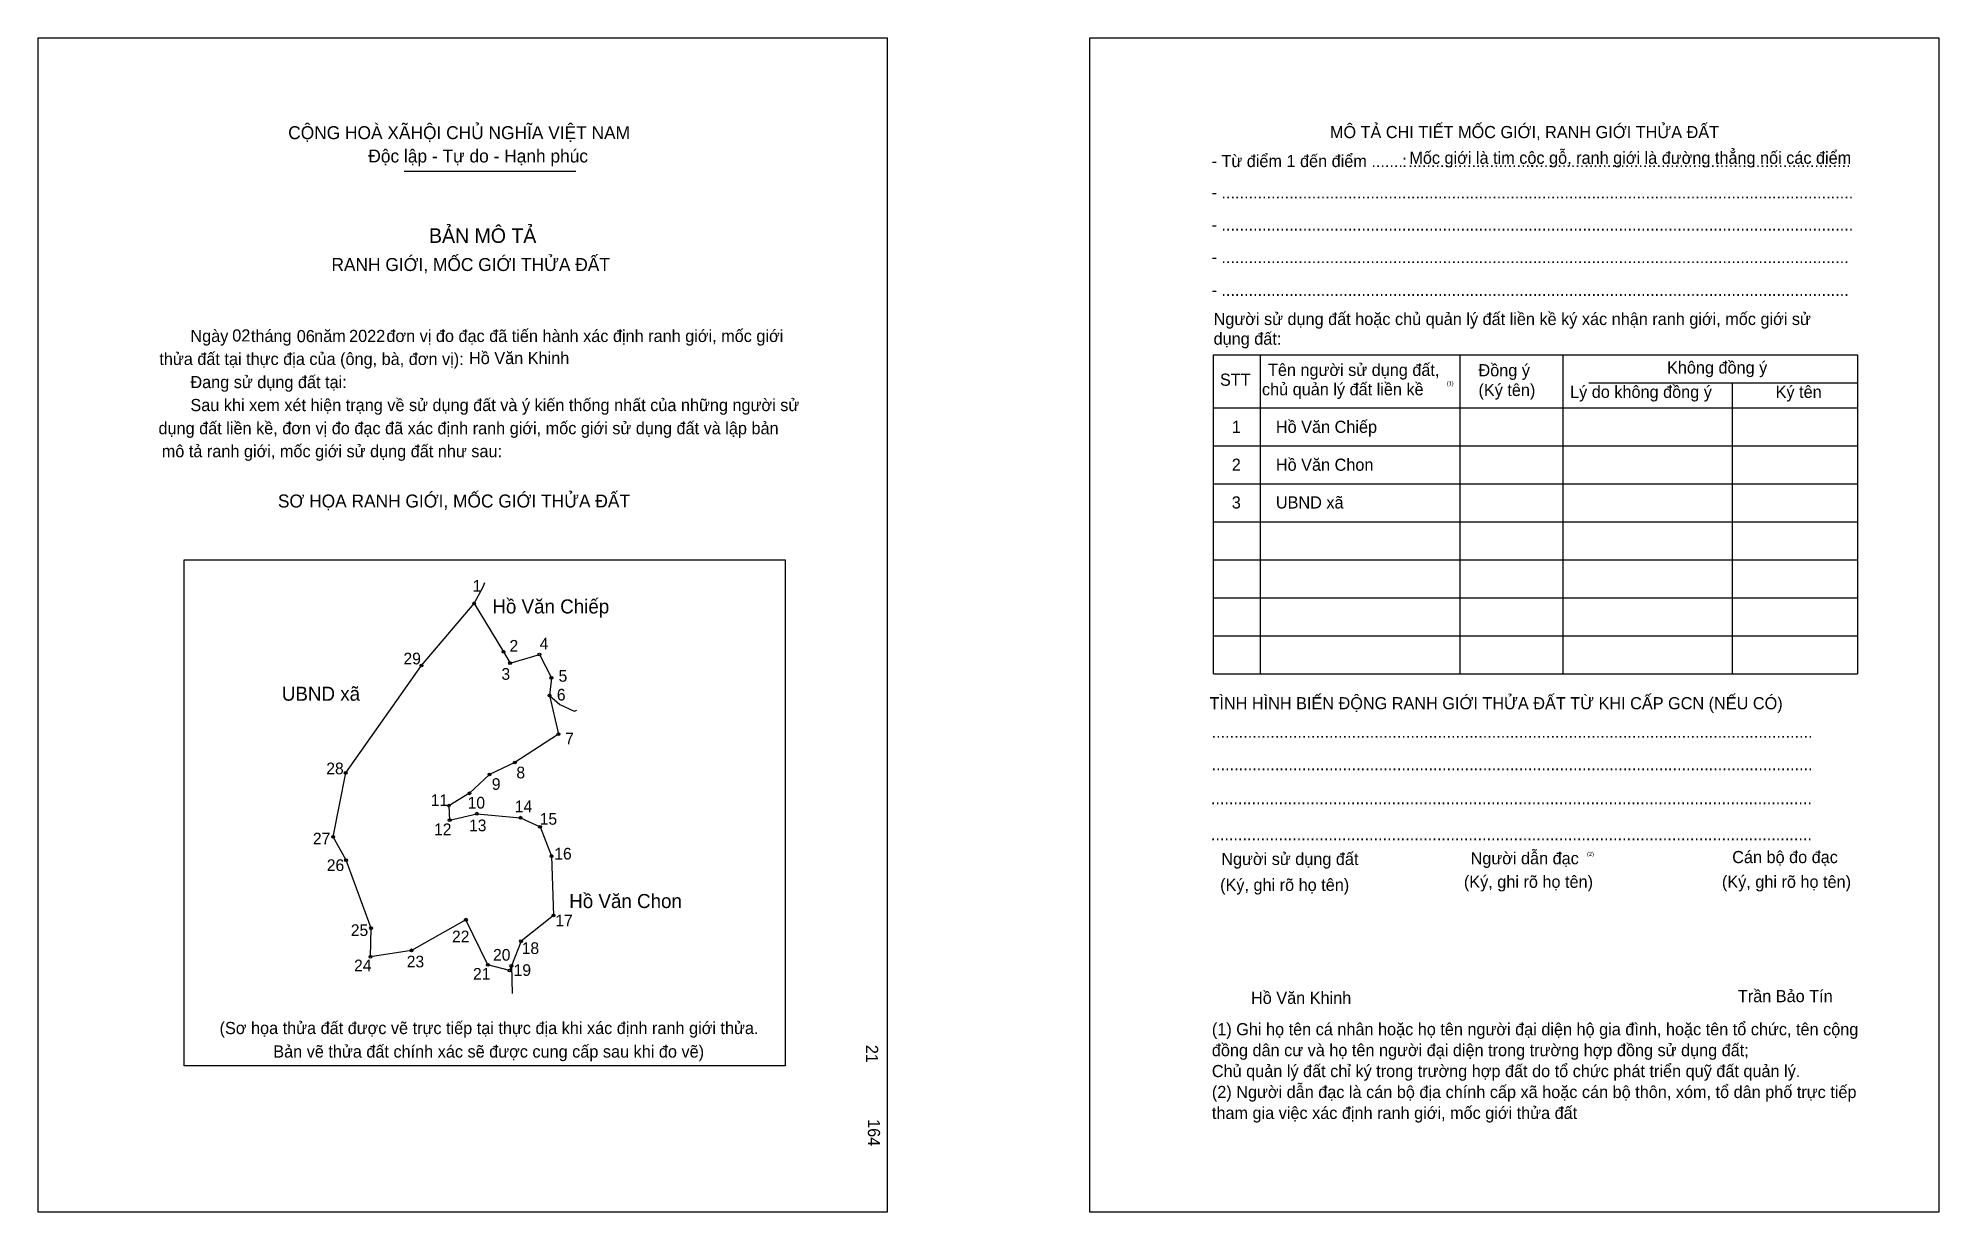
# Model space of a CAD drawing. Extents: x 547710 to 548818, y 1824902 to 1825587.
import ezdxf

# ---------------------------------------------------------------- set-up
doc = ezdxf.new("R2010")
doc.units = 0
for name, color, linetype in [('bmtKhungInTrang1', 7, 'Continuous'), ('bmtKhungInTrang2', 7, 'Continuous'), ('bmtNoiDung', 7, 'Continuous'), ('bmtTemplate', 7, 'Continuous'), ('CanhThua', 7, 'Continuous'), ('MocDinhThua', 7, 'Continuous'), ('RauThua', 7, 'Continuous'), ('SoHieuDinhThua', 7, 'Continuous'), ('TenChuLanCan', 7, 'Continuous')]:
    doc.layers.add(name, color=color, linetype=linetype)

msp = doc.modelspace()

# ---------------------------------------------------------------- linework, layer by layer
at = {"layer": 'bmtKhungInTrang1'}
msp.add_lwpolyline([(547709.6, 1825586.8), (548204.6, 1825586.8), (548204.6, 1824902.1), (547709.6, 1824902.1)], close=True, dxfattribs=at)
at = {"layer": 'bmtKhungInTrang2'}
msp.add_lwpolyline([(548322.6, 1825586.8), (548817.6, 1825586.8), (548817.6, 1824902.1), (548322.6, 1824902.1)], close=True, dxfattribs=at)
at = {"layer": 'bmtTemplate'}
for p, q in [((547922.9, 1825509.2), (548023, 1825509.2)), ((548421.9, 1825402.1), (548421.9, 1825216)), ((548538.4, 1825402.1), (548538.4, 1825216)), ((548598.3, 1825402.3), (548598.3, 1825216)), ((548770.2, 1825402.1), (548770.2, 1825216)), ((548613.5, 1825385.7), (548770.2, 1825385.7)), ((548394.8, 1825371.1), (548770.2, 1825371.1)), ((548394.8, 1825348.9), (548770.2, 1825348.9)), ((548394.8, 1825326.8), (548770.2, 1825326.8)), ((548394.8, 1825304.6), (548770.2, 1825304.6)), ((548394.8, 1825282.5), (548770.2, 1825282.5)), ((548394.8, 1825260.3), (548770.2, 1825260.3)), ((548394.8, 1825238.2), (548770.2, 1825238.2)), ((548394.8, 1825216), (548770.2, 1825216))]:
    msp.add_line(p, q, dxfattribs=at)
for points in [[(548394.5, 1825402.1), (548770.2, 1825402.1)], [(548394.5, 1825402.1), (548394.5, 1825216)], [(548697.1, 1825385.5), (548697.1, 1825216)]]:
    msp.add_lwpolyline(points, dxfattribs=at)
msp.add_lwpolyline([(547794.7, 1824987.4), (547794.7, 1825282.5), (548145, 1825282.5), (548145, 1824987.4)], close=True, dxfattribs=at)
at = {"layer": 'CanhThua'}
for p, q in [((547933.1, 1825220.8), (547963.8, 1825257.1)), ((547963.8, 1825257.1), (547980.9, 1825228.8)), ((547980.9, 1825228.8), (547984.7, 1825222.2)), ((547984.7, 1825222.2), (548001.8, 1825227.3)), ((548001.8, 1825227.3), (548008.8, 1825213.6)), ((547888.9, 1825158.2), (547933.1, 1825220.8)), ((548008.8, 1825213.6), (548007.7, 1825203.4)), ((548007.7, 1825203.4), (548012.9, 1825180.8)), ((548012.9, 1825180.8), (547987.5, 1825164.3)), ((547987.5, 1825164.3), (547972.7, 1825157.3)), ((547881.6, 1825121), (547888.9, 1825158.2)), ((547972.7, 1825157.3), (547961, 1825146.3)), ((547961, 1825146.3), (547949, 1825139.1)), ((547949, 1825139.1), (547949.5, 1825130.7)), ((547949.5, 1825130.7), (547965.4, 1825134.4)), ((547965.4, 1825134.4), (547990.8, 1825132.1)), ((547990.8, 1825132.1), (548002.2, 1825126.8)), ((547889.1, 1825107.3), (547881.6, 1825121)), ((548002.2, 1825126.8), (548008.9, 1825109.7)), ((547903.7, 1825067.6), (547889.1, 1825107.3)), ((548008.9, 1825109.7), (548010, 1825075)), ((547959, 1825072.6), (547927.3, 1825054.7)), ((547971.8, 1825046.3), (547959, 1825072.6)), ((548010, 1825075), (547991.1, 1825060.1)), ((547903.4, 1825051), (547903.7, 1825067.6)), ((547927.3, 1825054.7), (547903.4, 1825051)), ((547991.1, 1825060.1), (547985.5, 1825045.7)), ((547984.4, 1825043), (547971.8, 1825046.3)), ((547985.5, 1825045.7), (547984.4, 1825043))]:
    msp.add_line(p, q, dxfattribs=at)
at = {"layer": 'MocDinhThua'}
for centre in [(547963.8, 1825257.1), (547980.9, 1825228.8), (548001.8, 1825227.3), (547933.1, 1825220.8), (547984.7, 1825222.2), (548008.8, 1825213.6), (548007.7, 1825203.4), (548012.9, 1825180.8), (547987.5, 1825164.3), (547888.9, 1825158.2), (547972.7, 1825157.3), (547949, 1825139.1), (547961, 1825146.3), (547949.5, 1825130.7), (547965.4, 1825134.4), (547990.8, 1825132.1), (548002.2, 1825126.8), (547881.6, 1825121), (547889.1, 1825107.3), (548008.9, 1825109.7), (547959, 1825072.6), (548010, 1825075), (547903.7, 1825067.6), (547991.1, 1825060.1), (547903.4, 1825051), (547927.3, 1825054.7), (547971.8, 1825046.3), (547984.4, 1825043), (547985.5, 1825045.7)]:
    msp.add_circle(centre, 0.818, dxfattribs=at)
at = {"layer": 'RauThua'}
for p, q in [((547963.8, 1825257.1), (547969.1, 1825266.7)), ((547969.1, 1825266.7), (547970, 1825269.3)), ((548007.7, 1825203.4), (548013.7, 1825198.1)), ((548013.7, 1825198.1), (548022.1, 1825194.2)), ((548022.1, 1825194.2), (548023.7, 1825194.8)), ((547985.5, 1825045.7), (547986, 1825029.5))]:
    msp.add_line(p, q, dxfattribs=at)

# ---------------------------------------------------------------- texts
at = {"layer": 'bmtNoiDung'}
for s, height, p in [('02', 7.08, (547822.8, 1825409.8)), ('06', 7.08, (547860.4, 1825409.4)), ('2022', 7.08, (547890.9, 1825409.5)), ('Hồ Văn Khinh', 7.083, (547960.8, 1825396.6)), ('1', 7.08, (548405.4, 1825356.5)), ('Hồ Văn Chiếp ', 7.083, (548431.1, 1825356.5)), ('2', 7.08, (548405.4, 1825334.4)), ('Hồ Văn Chon ', 7.083, (548431.1, 1825334.4)), ('3', 7.08, (548405.4, 1825312.4)), ('UBND xã ', 7.08, (548431.1, 1825312.4)), ('Hồ Văn Khinh', 7.083, (548416.6, 1825023.5))]:
    msp.add_text(s, height=height, dxfattribs=at).set_placement(p)
for s, p in [('21', (548192.2, 1824999.6)), ('164', (548193.3, 1824956.3))]:
    msp.add_text(s, height=7.08, rotation=270, dxfattribs=at).set_placement(p)
at = {"layer": 'bmtTemplate'}
for s, height, p in [('CỘNG HOÀ XÃHỘI CHỦ NGHĨA VIỆT NAM', 7.555, (547855.4, 1825527.8)), ('MÔ TẢ CHI TIẾT MỐC GIỚI, RANH GIỚI THỬA ĐẤT', 7.08, (548462.6, 1825528.4)), ('Độc lập - Tự do - Hạnh phúc', 7.555, (547902.1, 1825514.2)), ('- Từ điểm 1 đến điểm .......', 7.08, (548393.6, 1825511.5)), (':', 7.08, (548504.8, 1825511.5)), ('Mốc giới là tim cộc gỗ, ranh giới là đường thẳng nối các điểm', 7.08, (548508.9, 1825513.4)), ('..................................................................................................', 7.08, (548508.3, 1825511.5)), ('- ............................................................................................................................................', 7.0799, (548393.6, 1825493.2)), ('BẢN MÔ TẢ', 8.5, (547937.5, 1825467.3)), ('- ............................................................................................................................................', 7.0799, (548393.6, 1825474.4)), ('RANH GIỚI, MỐC GIỚI THỬA ĐẤT', 7.555, (547880.6, 1825450.9)), ('- ...........................................................................................................................................', 7.0799, (548393.6, 1825455.5)), ('- ...........................................................................................................................................', 7.0799, (548393.6, 1825436.3)), ('Người sử dụng đất hoặc chủ quản lý đất liền kề ký xác nhận ranh giới, mốc giới sử', 7.08, (548394.8, 1825419.4)), ('Ngày     tháng     năm         đơn vị đo đạc đã tiến hành xác định ranh giới, mốc giới ', 7.083, (547798.4, 1825409.5)), ('dụng đất:', 7.08, (548394.8, 1825407.9)), ('thửa đất tại thực địa của (ông, bà, đơn vị):', 7.083, (547780.3, 1825396.1)), ('Tên người sử dụng đất,', 7.08, (548426.5, 1825389.7)), ('Đồng ý', 7.08, (548549.2, 1825389.5)), ('Không đồng ý', 7.08, (548659.1, 1825391.1)), ('Đang sử dụng đất tại:', 7.083, (547798.4, 1825382.6)), ('STT', 7.08, (548398.5, 1825384)), ('chủ quản lý đất liền kề', 7.08, (548423, 1825378.4)), ('(1)', 2.36, (548530.7, 1825384.2)), ('(Ký tên)', 7.08, (548549.2, 1825378)), ('Lý do không đồng ý', 7.08, (548602.6, 1825376.9)), ('Ký tên', 7.08, (548722.4, 1825376.9)), ('Sau khi xem xét hiện trạng về sử dụng đất và ý kiến thống nhất của những người sử ', 7.083, (547798.4, 1825369.2)), ('dụng đất liền kề, đơn vị đo đạc đã xác định ranh giới, mốc giới sử dụng đất và lập bản', 7.083, (547779.8, 1825355.7)), ('mô tả ranh giới, mốc giới sử dụng đất như sau:', 7.083, (547781.7, 1825342.3)), ('SƠ HỌA RANH GIỚI, MỐC GIỚI THỬA ĐẤT', 7.555, (547849.4, 1825313)), ('TÌNH HÌNH BIẾN ĐỘNG RANH GIỚI THỬA ĐẤT TỪ KHI CẤP GCN (NẾU CÓ)', 7.08, (548392.4, 1825195.3)), ('.....................................................................................................................................', 7.0905, (548393.6, 1825178.7)), ('.....................................................................................................................................', 7.0905, (548393.6, 1825159.8)), ('.....................................................................................................................................', 7.0905, (548393.2, 1825139.9)), ('.....................................................................................................................................', 7.0905, (548393.2, 1825118.9)), ('Người sử dụng đất', 7.08, (548399.3, 1825104.5)), ('Người dẫn đạc', 7.08, (548544.6, 1825104.9)), ('(2)', 2.36, (548612.5, 1825109.8)), ('Cán bộ đo đạc', 7.08, (548697.1, 1825105.6)), ('(Ký, ghi rõ họ tên)', 7.08, (548398.6, 1825089.4)), ('(Ký, ghi rõ họ tên)', 7.08, (548540.7, 1825091.2)), ('(Ký, ghi rõ họ tên)', 7.08, (548691.1, 1825091.2)), ('Trần Bảo Tín', 7.08, (548700.4, 1825024.5)), ('(Sơ họa thửa đất được vẽ trực tiếp tại thực địa khi xác định ranh giới thửa.', 7.083, (547815.4, 1825005.9)), ('(1) Ghi họ tên cá nhân hoặc họ tên người đại diện hộ gia đình, hoặc tên tổ chức, tên cộng', 7.08, (548393.8, 1825005.2)), ('Bản vẽ thửa đất chính xác sẽ được cung cấp sau khi đo vẽ)', 7.083, (547846.7, 1824992.2)), ('đồng dân cư và họ tên người đại diện trong trường hợp đồng sử dụng đất;', 7.08, (548393.8, 1824993)), ('Chủ quản lý đất chỉ ký trong trường hợp đất do tổ chức phát triển quỹ đất quản lý.', 7.08, (548393.8, 1824980.8)), ('(2) Người dẫn đạc là cán bộ địa chính cấp xã hoặc cán bộ thôn, xóm, tổ dân phố trực tiếp', 7.08, (548393.8, 1824968.6)), ('tham gia việc xác định ranh giới, mốc giới thửa đất', 7.08, (548393.8, 1824956.4))]:
    msp.add_text(s, height=height, dxfattribs=at).set_placement(p)
at = {"layer": 'SoHieuDinhThua'}
for s, p in [('1', (547962.9, 1825263.9)), ('29', (547922.6, 1825221.5)), ('2', (547984.4, 1825228.9)), ('4', (548002, 1825230.2)), ('3', (547979.7, 1825212.5)), ('5', (548013, 1825211.4)), ('6', (548012, 1825200.4)), ('7', (548016.8, 1825174.8)), ('28', (547877.6, 1825157.4)), ('8', (547988.4, 1825155)), ('9', (547974.1, 1825148.3)), ('11', (547938.5, 1825138.9)), ('10', (547960, 1825137.4)), ('14', (547987.5, 1825135.3)), ('12', (547940.4, 1825121.9)), ('13', (547960.8, 1825124.2)), ('15', (548002, 1825128)), ('27', (547869.8, 1825116.5)), ('26', (547877.9, 1825101)), ('16', (548010.5, 1825107.7)), ('17', (548011.1, 1825068.7)), ('25', (547891.9, 1825063.1)), ('22', (547950.9, 1825059.4)), ('24', (547893.8, 1825042.5)), ('23', (547924.5, 1825044.8)), ('20', (547974.8, 1825048.7)), ('18', (547991.5, 1825052.6)), ('21', (547963.1, 1825037.6)), ('19', (547986.8, 1825039.8))]:
    msp.add_text(s, height=6.82, dxfattribs=at).set_placement(p)
at = {"layer": 'TenChuLanCan'}
for s, height, p in [('Hồ Văn Chiếp', 8.183, (547974.4, 1825251.2)), ('UBND xã', 8.18, (547851.7, 1825200.3)), ('Hồ Văn Chon', 8.183, (548019.2, 1825079.4))]:
    msp.add_text(s, height=height, dxfattribs=at).set_placement(p)

doc.saveas('drawing.dxf')
